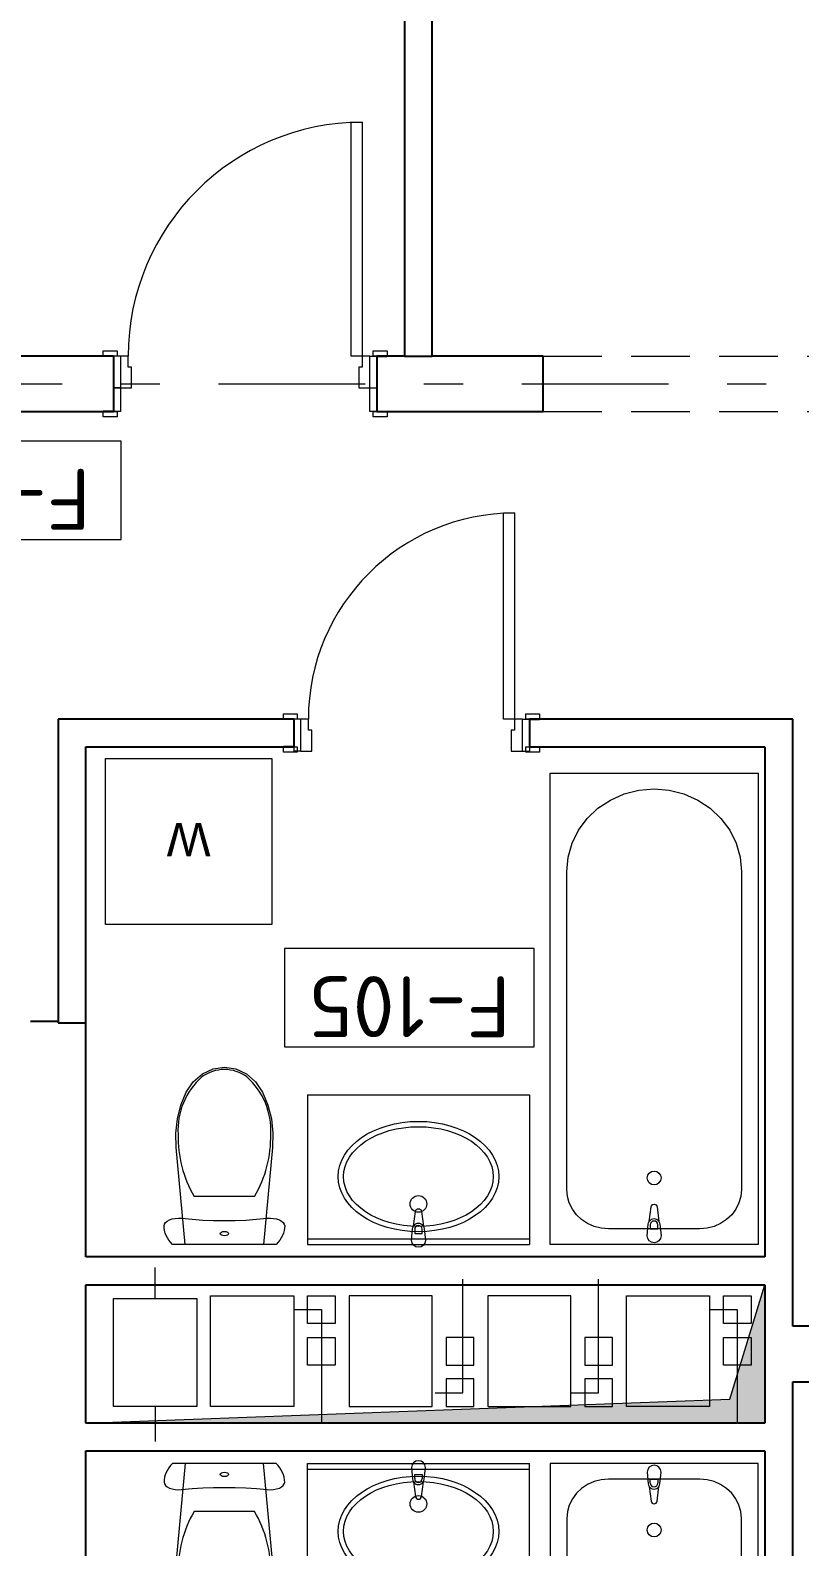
# Model space of a CAD drawing. Header units: millimetres. Extents: x 18162 to 3540582, y 72188 to 247925.
# Drawn here: x 364394 to 367169, y 86950 to 92421 of the extents above; entities that cross this region are included whole.
import ezdxf
from ezdxf.enums import TextEntityAlignment as Align

# ---------------------------------------------------------------- set-up
doc = ezdxf.new("R2010")
doc.units = ezdxf.units.MM
doc.header["$MEASUREMENT"] = 0
doc.set_wipeout_variables(frame=1)
for name, pattern in [('Double Dashed', [1093.611073, 529.166651, -211.666656, 141.111112, -211.666656]), ('Hidden Line', [317.5, 211.666667, -105.833333]), ('Wipeout_Contour', [1000, 0, -1000])]:
    doc.linetypes.add(name, pattern=pattern)
for name, color, linetype in [('Archicad Doors', 7, 'Continuous'), ('Archicad Zone Stamps', 7, 'Continuous'), ('Drawing & Figure', 7, 'Continuous'), ('Interior - Equipment', 7, 'Continuous'), ('Model Unit - Zone A', 7, 'Continuous'), ('Structural - Bearing', 7, 'Continuous'), ('Structural - Grid', 7, 'Continuous')]:
    doc.layers.add(name, color=color, linetype=linetype)
doc.styles.add('GENERATED_STYLE_1', font='arial.ttf')
doc.styles.add('GENERATED_STYLE_2', font='')
doc.styles.add('GENERATED_STYLE_3', font='', dxfattribs={"width": 0.8})
doc.styles.get('GENERATED_STYLE_2').set_extended_font_data('ISOCPEUR MON')
doc.styles.get('GENERATED_STYLE_3').set_extended_font_data('ISOCPEUR MON')

# ---------------------------------------------------------------- blocks, each defined once
blk = doc.blocks.new('АЦӨ_F-105_18_3', base_point=(365761.3, 88930.8))
at = {"layer": 'Archicad Zone Stamps', "color": 7, "linetype": 'Continuous', "lineweight": 5}
for p, q in [((366211.3, 89108.2), (365311.3, 89108.2)), ((365311.3, 89108.2), (365311.3, 88753.4)), ((366211.3, 88753.4), (366211.3, 89108.2)), ((365311.3, 88753.4), (366211.3, 88753.4))]:
    blk.add_line(p, q, dxfattribs=at)
at = {"layer": 'Archicad Zone Stamps', "color": 7, "lineweight": 5, "style": 'GENERATED_STYLE_2'}
for tag, p in [('DUMMY_861', (365399.1, 88788.9)), ('ROOM_NUMBER', (365761.3, 88788.9))]:
    blk.add_attdef(tag, text='', height=220, rotation=180, dxfattribs=at).set_placement(p, align=Align.TOP_CENTER)
blk = doc.blocks.new('Үүдний хэсэг_F-101_38_3', base_point=(363768.8, 89878))
at = {"layer": 'Archicad Zone Stamps', "color": 7, "linetype": 'Continuous', "lineweight": 5}
for p, q in [((364721.5, 90939.2), (363821.5, 90939.2)), ((363821.5, 90939.2), (363821.5, 90584.4)), ((364721.5, 90584.4), (364721.5, 90939.2)), ((363821.5, 90584.4), (364721.5, 90584.4))]:
    blk.add_line(p, q, dxfattribs=at)
at = {"layer": 'Archicad Zone Stamps', "color": 7, "lineweight": 5, "style": 'GENERATED_STYLE_2'}
for tag, p in [('DUMMY_861', (363931.2, 90619.9)), ('ROOM_NUMBER', (364271.5, 90619.9))]:
    blk.add_attdef(tag, text='', height=220, rotation=180, dxfattribs=at).set_placement(p, align=Align.TOP_CENTER)
blk = doc.blocks.new('Rectangular Door Opening 27[34]_3', base_point=(318570.5, 0))
at = {"layer": 'Archicad Doors', "color": 7, "linetype": 'Hidden Line', "lineweight": 13}
for p, q in [((366244, 91245.7), (368744, 91245.7)), ((366244, 91045.7), (366244, 91245.7)), ((368744, 91045.7), (368744, 91245.7)), ((366244, 91045.7), (368744, 91045.7))]:
    blk.add_line(p, q, dxfattribs=at)
blk = doc.blocks.new('Door 27[41]_3', base_point=(318570.5, 0))
at = {"layer": 'Archicad Doors', "color": 7, "linetype": 'Continuous', "lineweight": 13}
for p, q in [((365551, 91245.7), (365551, 92089.7)), ((365551, 92089.7), (365591, 92089.7)), ((365591, 92089.7), (365591, 91245.7)), ((364657, 91245.7), (364657, 91264.7)), ((364657, 91264.7), (364707, 91264.7)), ((364707, 91264.7), (364707, 91245.7)), ((365631, 91264.7), (365681, 91264.7)), ((365631, 91245.7), (365631, 91264.7)), ((365681, 91264.7), (365681, 91245.7)), ((364707, 91245.7), (364657, 91245.7)), ((364694, 91245.7), (364657, 91245.7)), ((364694, 91245.7), (364657, 91245.7)), ((364719, 91245.7), (364694, 91245.7)), ((364694, 91245.7), (364694, 91130.7)), ((364694, 91245.7), (364694, 91130.7)), ((364694, 91245.7), (364694, 91130.7)), ((364747, 91245.7), (364719, 91245.7)), ((364719, 91245.7), (364719, 91130.7)), ((364747, 91205.7), (364747, 91245.7)), ((364759, 91205.7), (364747, 91205.7)), ((364759, 91130.7), (364759, 91205.7)), ((365591, 91245.7), (365551, 91245.7)), ((365591, 91205.7), (365579, 91205.7)), ((365579, 91205.7), (365579, 91130.7)), ((365619, 91245.7), (365591, 91245.7)), ((365591, 91245.7), (365591, 91205.7)), ((365619, 91245.7), (365644, 91245.7)), ((365619, 91130.7), (365619, 91245.7)), ((365681, 91245.7), (365631, 91245.7)), ((365644, 91245.7), (365644, 91130.7)), ((365644, 91245.7), (365644, 91130.7)), ((365644, 91245.7), (365644, 91130.7)), ((365644, 91245.7), (365681, 91245.7)), ((365644, 91245.7), (365681, 91245.7)), ((364694, 91045.7), (364694, 91130.7)), ((364694, 91130.7), (364719, 91130.7)), ((364719, 91130.7), (364694, 91130.7)), ((364694, 91130.7), (364694, 91045.7)), ((364694, 91130.7), (364694, 91045.7)), ((364719, 91130.7), (364719, 91045.7)), ((364719, 91130.7), (364759, 91130.7)), ((365579, 91130.7), (365619, 91130.7)), ((365619, 91045.7), (365619, 91130.7)), ((365619, 91130.7), (365644, 91130.7)), ((365619, 91130.7), (365644, 91130.7)), ((365644, 91130.7), (365644, 91045.7)), ((365644, 91130.7), (365644, 91045.7)), ((365644, 91130.7), (365644, 91045.7)), ((364657, 91026.7), (364657, 91045.7)), ((364657, 91045.7), (364707, 91045.7)), ((364694, 91045.7), (364657, 91045.7)), ((364694, 91045.7), (364657, 91045.7)), ((364719, 91045.7), (364694, 91045.7)), ((364707, 91045.7), (364707, 91026.7)), ((365644, 91045.7), (365619, 91045.7)), ((365631, 91045.7), (365681, 91045.7)), ((365631, 91026.7), (365631, 91045.7)), ((365644, 91045.7), (365681, 91045.7)), ((365644, 91045.7), (365681, 91045.7)), ((365681, 91045.7), (365681, 91026.7)), ((364707, 91026.7), (364657, 91026.7)), ((365681, 91026.7), (365631, 91026.7))]:
    blk.add_line(p, q, dxfattribs=at)
blk.add_arc((365591, 91245.7), 844, 90, 180, dxfattribs=at)
blk = doc.blocks.new('Door 27[51]_3', base_point=(318570.5, 0))
at = {"layer": 'Archicad Doors', "color": 7, "linetype": 'Continuous', "lineweight": 13}
for p, q in [((366101, 89935.7), (366101, 90679.7)), ((366101, 90679.7), (366141, 90679.7)), ((366141, 90679.7), (366141, 89935.7)), ((365307, 89935.7), (365307, 89954.7)), ((365307, 89954.7), (365357, 89954.7)), ((365357, 89954.7), (365357, 89935.7)), ((366181, 89954.7), (366231, 89954.7)), ((366181, 89935.7), (366181, 89954.7)), ((366231, 89954.7), (366231, 89935.7)), ((365357, 89935.7), (365307, 89935.7)), ((365344, 89935.7), (365307, 89935.7)), ((365344, 89935.7), (365307, 89935.7)), ((365369, 89935.7), (365344, 89935.7)), ((365344, 89935.7), (365344, 89820.7)), ((365344, 89935.7), (365344, 89835.7)), ((365344, 89935.7), (365344, 89835.7)), ((365397, 89935.7), (365369, 89935.7)), ((365369, 89935.7), (365369, 89820.7)), ((365397, 89895.7), (365397, 89935.7)), ((365409, 89895.7), (365397, 89895.7)), ((365409, 89820.7), (365409, 89895.7)), ((366141, 89935.7), (366101, 89935.7)), ((366141, 89895.7), (366129, 89895.7)), ((366129, 89895.7), (366129, 89820.7)), ((366169, 89935.7), (366141, 89935.7)), ((366141, 89935.7), (366141, 89895.7)), ((366169, 89935.7), (366194, 89935.7)), ((366169, 89820.7), (366169, 89935.7)), ((366231, 89935.7), (366181, 89935.7)), ((366194, 89935.7), (366194, 89820.7)), ((366194, 89935.7), (366194, 89835.7)), ((366194, 89935.7), (366194, 89835.7)), ((366194, 89935.7), (366231, 89935.7)), ((366194, 89935.7), (366231, 89935.7)), ((365307, 89816.7), (365307, 89835.7)), ((365307, 89835.7), (365357, 89835.7)), ((365344, 89835.7), (365307, 89835.7)), ((365344, 89835.7), (365307, 89835.7)), ((365357, 89835.7), (365357, 89816.7)), ((366181, 89835.7), (366231, 89835.7)), ((366181, 89816.7), (366181, 89835.7)), ((366194, 89835.7), (366231, 89835.7)), ((366194, 89835.7), (366231, 89835.7)), ((366231, 89835.7), (366231, 89816.7)), ((365357, 89816.7), (365307, 89816.7)), ((365369, 89820.7), (365344, 89820.7)), ((365369, 89820.7), (365409, 89820.7)), ((366129, 89820.7), (366169, 89820.7)), ((366169, 89820.7), (366194, 89820.7)), ((366231, 89816.7), (366181, 89816.7))]:
    blk.add_line(p, q, dxfattribs=at)
blk.add_arc((366141, 89935.7), 744, 90, 180, dxfattribs=at)
blk = doc.blocks.new('Basin Cabinet 27[36]_3', base_point=(365394, 88580.7))
at = {"layer": 'Interior - Equipment', "color": 7, "linetype": 'Continuous', "lineweight": 5}
for p, q in [((365394, 88580.7), (366194, 88580.7)), ((365394, 88580.7), (365394, 88040.7)), ((366194, 88580.7), (366194, 88040.7)), ((365780.4, 88095.5), (365780.4, 88080.6)), ((365780.4, 88080.6), (365807.6, 88080.6)), ((365807.6, 88080.6), (365807.6, 88095.5)), ((365394, 88060.7), (366194, 88060.7)), ((365394, 88040.7), (366194, 88040.7))]:
    blk.add_line(p, q, dxfattribs=at)
at = {"layer": 'Interior - Equipment', "color": 7, "linetype": 'Continuous', "lineweight": 5, "flags": 128}
blk.add_lwpolyline([(365769, 88055.7), (365773, 88097.6, -0.12102), (365776.2, 88107.1), (365782.9, 88160.1, -0.882566), (365805.1, 88160.1), (365811.7, 88107.1, -0.12102), (365815, 88097.6), (365819, 88055.7, -1)], format="xyb", close=True, dxfattribs=at)
at = {"layer": 'Interior - Equipment', "color": 7, "linetype": 'Continuous', "lineweight": 5}
blk.add_circle((365794, 88186.9), 30, dxfattribs=at)
for centre, radius, start, end in [((365794, 88095.7), 21.1, 32.771, 147.229), ((365794, 88095.5), 13.6, 0, 180)]:
    blk.add_arc(centre, radius, start, end, dxfattribs=at)
for major_axis, ratio in [((290, 0), 0.686667), ((270, 0), 0.666667)]:
    blk.add_ellipse((365794, 88285.7), major_axis=major_axis, ratio=ratio, dxfattribs=at)
blk = doc.blocks.new('Bathtub 27[37]_3', base_point=(367019, 88040.7))
at = {"layer": 'Interior - Equipment', "color": 7, "linetype": 'Continuous', "lineweight": 5}
for p, q in [((366630.4, 88111.8), (366630.4, 88096.9)), ((366630.4, 88096.9), (366657.6, 88096.9)), ((366657.6, 88096.9), (366657.6, 88111.8))]:
    blk.add_line(p, q, dxfattribs=at)
at = {"layer": 'Interior - Equipment', "color": 7, "linetype": 'Continuous', "lineweight": 5, "flags": 128}
for points in [[(366269, 88040.7), (366269, 89740.7), (367019, 89740.7), (367019, 88040.7)], [(366959, 88239), (366956.7, 88214.4), (366949.9, 88190.6), (366938.9, 88168.2), (366923.9, 88147.9), (366905.4, 88130.5), (366884, 88116.3), (366860.3, 88105.9), (366835, 88099.5), (366809, 88097.3), (366479, 88097.3), (366452.9, 88099.5), (366427.7, 88105.9), (366404, 88116.3), (366382.6, 88130.5), (366364.1, 88147.9), (366349.1, 88168.2), (366338, 88190.6), (366331.3, 88214.4), (366329, 88239), (366329, 89386.5), (366333.8, 89438.2), (366348, 89488.3), (366371.2, 89535.3), (366402.7, 89577.7), (366441.5, 89614.4), (366486.5, 89644.1), (366536.2, 89666.1), (366589.3, 89679.5), (366644, 89684), (366698.7, 89679.5), (366751.7, 89666.1), (366801.5, 89644.1), (366846.5, 89614.4), (366885.3, 89577.7), (366916.8, 89535.3), (366940, 89488.3), (366954.2, 89438.2), (366959, 89386.5)]]:
    blk.add_lwpolyline(points, close=True, dxfattribs=at)
blk.add_lwpolyline([(366619, 88072), (366623, 88113.9, -0.12102), (366626.2, 88123.5), (366632.9, 88176.4, -0.882566), (366655.1, 88176.4), (366661.7, 88123.5, -0.12102), (366665, 88113.9), (366669, 88072, -1)], format="xyb", close=True, dxfattribs=at)
at = {"layer": 'Interior - Equipment', "color": 7, "linetype": 'Continuous', "lineweight": 5}
blk.add_circle((366644, 88280.7), 25, dxfattribs=at)
for centre, radius, start, end in [((366644, 88112), 21.1, 32.771, 147.229), ((366644, 88111.8), 13.6, 0, 180)]:
    blk.add_arc(centre, radius, start, end, dxfattribs=at)
blk = doc.blocks.new('WC 27[38]_3', base_point=(365094, 88040.7))
at = {"layer": 'Interior - Equipment', "color": 7, "linetype": 'Continuous', "lineweight": 5}
for p, q in [((365094, 88213.7), (364985, 88213.7)), ((365202.9, 88213.7), (365094, 88213.7))]:
    blk.add_line(p, q, dxfattribs=at)
at = {"layer": 'Interior - Equipment', "color": 7, "linetype": 'Continuous', "lineweight": 5, "flags": 128}
for points in [[(364924.6, 88494.1), (364937, 88543.8), (364956, 88590.8), (364981.6, 88628), (365014.6, 88656.5), (365052.9, 88674.5), (365094, 88680.7), (365135, 88674.5), (365173.3, 88656.5), (365206.4, 88628), (365232, 88590.8), (365251, 88543.8), (365263.4, 88494.1), (365268.9, 88442.8), (365267.3, 88391.1), (365235, 88040.7), (364953, 88040.7), (364920.6, 88391.1), (364919.1, 88442.8)], [(364907.2, 88040.7), (364900.1, 88048.6), (364893.9, 88056.7), (364888.6, 88065), (364884.3, 88073.4), (364880.9, 88082), (364878.4, 88090.7), (364877, 88099.4), (364876.5, 88108.1), (364877.8, 88114.2), (364881.5, 88119.9), (364887.6, 88125.1), (364895.8, 88129.5), (364905.5, 88132.8), (364916.4, 88134.9), (364927.9, 88135.7), (364939.5, 88135.1), (364977.8, 88131.6), (365016.3, 88129), (365055.1, 88127.5), (365094, 88127), (365132.8, 88127.5), (365171.6, 88129), (365210.2, 88131.6), (365248.5, 88135.1), (365260, 88135.7), (365271.5, 88134.9), (365282.4, 88132.8), (365292.2, 88129.5), (365300.3, 88125.1), (365306.4, 88119.9), (365310.2, 88114.2), (365311.5, 88108.1), (365311, 88099.4), (365309.5, 88090.7), (365307.1, 88082), (365303.7, 88073.4), (365299.3, 88065), (365294, 88056.7), (365287.8, 88048.6), (365280.7, 88040.7)]]:
    blk.add_lwpolyline(points, close=True, dxfattribs=at)
at = {"layer": 'Interior - Equipment', "color": 7, "linetype": 'Continuous', "lineweight": 5}
for centre, major_axis, start_param, end_param in [((365183.4, 88453), (0, 257.1), 0.725939, 1.626528), ((365094.8, 88533.4), (0, 138.6), 0.005861, 0.632505), ((365093.2, 88533.4), (0, 138.6), 5.650681, 6.277324), ((365004.5, 88453), (0, 257.1), 4.656662, 5.55725), ((365352.1, 88428.6), (0, 425.5), 1.547181, 2.100201), ((364835.9, 88428.6), (0, 425.5), 4.182987, 4.736007)]:
    blk.add_ellipse(centre, major_axis=major_axis, ratio=0.999377, start_param=start_param, end_param=end_param, dxfattribs=at)
blk.add_ellipse((365094, 88080), major_axis=(15, 0), ratio=0.524717, dxfattribs=at)
blk = doc.blocks.new('Washer 27[39]_3', base_point=(364965.2, 89194.5))
at = {"layer": 'Interior - Equipment', "color": 7, "linetype": 'Continuous', "lineweight": 5, "flags": 128}
blk.add_lwpolyline([(364665.2, 89194.5), (364665.2, 89794.5), (365265.2, 89794.5), (365265.2, 89194.5)], close=True, dxfattribs=at)
at = {"layer": 'Interior - Equipment', "color": 7, "lineweight": 5, "style": 'GENERATED_STYLE_1'}
blk.add_attdef('stDisplayText', text='', height=120, rotation=180, dxfattribs=at).set_placement((364965.2, 89501.3), align=Align.MIDDLE_CENTER)
blk = doc.blocks.new('Basin Cabinet 27[46]_3', base_point=(365394, 86710.7))
at = {"layer": 'Interior - Equipment', "color": 7, "linetype": 'Continuous', "lineweight": 5}
for p, q in [((365394, 87250.7), (366194, 87250.7)), ((365394, 86710.7), (365394, 87250.7)), ((365394, 87230.7), (366194, 87230.7)), ((365780.4, 87195.9), (365780.4, 87210.8)), ((365780.4, 87210.8), (365807.6, 87210.8)), ((365807.6, 87210.8), (365807.6, 87195.9)), ((366194, 86710.7), (366194, 87250.7)), ((365394, 86710.7), (366194, 86710.7))]:
    blk.add_line(p, q, dxfattribs=at)
at = {"layer": 'Interior - Equipment', "color": 7, "linetype": 'Continuous', "lineweight": 5, "flags": 128}
blk.add_lwpolyline([(365769, 87235.7), (365773, 87193.7, 0.12102), (365776.2, 87184.2), (365782.9, 87131.3, 0.882566), (365805.1, 87131.3), (365811.7, 87184.2, 0.12102), (365815, 87193.7), (365819, 87235.7, 1)], format="xyb", close=True, dxfattribs=at)
at = {"layer": 'Interior - Equipment', "color": 7, "linetype": 'Continuous', "lineweight": 5}
blk.add_circle((365794, 87104.5), 30, dxfattribs=at)
for centre, radius, start, end in [((365794, 87195.6), 21.1, 212.771, 327.229), ((365794, 87195.9), 13.6, 180, 0)]:
    blk.add_arc(centre, radius, start, end, dxfattribs=at)
for major_axis, ratio in [((290, 0), 0.686667), ((270, 0), 0.666667)]:
    blk.add_ellipse((365794, 87005.7), major_axis=major_axis, ratio=ratio, dxfattribs=at)
blk = doc.blocks.new('Bathtub 27[47]_3', base_point=(367019, 87250.7))
at = {"layer": 'Interior - Equipment', "color": 7, "linetype": 'Continuous', "lineweight": 5}
for p, q in [((366630.4, 87179.6), (366630.4, 87194.5)), ((366630.4, 87194.5), (366657.6, 87194.5)), ((366657.6, 87194.5), (366657.6, 87179.6))]:
    blk.add_line(p, q, dxfattribs=at)
at = {"layer": 'Interior - Equipment', "color": 7, "linetype": 'Continuous', "lineweight": 5, "flags": 128}
for points in [[(366269, 87250.7), (366269, 85550.7), (367019, 85550.7), (367019, 87250.7)], [(366959, 87052.3), (366956.7, 87076.9), (366949.9, 87100.8), (366938.9, 87123.2), (366923.9, 87143.4), (366905.4, 87160.9), (366884, 87175), (366860.3, 87185.5), (366835, 87191.9), (366809, 87194), (366479, 87194), (366452.9, 87191.9), (366427.7, 87185.5), (366404, 87175), (366382.6, 87160.9), (366364.1, 87143.4), (366349.1, 87123.2), (366338, 87100.8), (366331.3, 87076.9), (366329, 87052.3), (366329, 85904.8), (366333.8, 85853.2), (366348, 85803.1), (366371.2, 85756.1), (366402.7, 85713.6), (366441.5, 85676.9), (366486.5, 85647.2), (366536.2, 85625.3), (366589.3, 85611.9), (366644, 85607.3), (366698.7, 85611.9), (366751.7, 85625.3), (366801.5, 85647.2), (366846.5, 85676.9), (366885.3, 85713.6), (366916.8, 85756.1), (366940, 85803.1), (366954.2, 85853.2), (366959, 85904.8)]]:
    blk.add_lwpolyline(points, close=True, dxfattribs=at)
blk.add_lwpolyline([(366619, 87219.4), (366623, 87177.4, 0.12102), (366626.2, 87167.9), (366632.9, 87115, 0.882566), (366655.1, 87115), (366661.7, 87167.9, 0.12102), (366665, 87177.4), (366669, 87219.4, 1)], format="xyb", close=True, dxfattribs=at)
at = {"layer": 'Interior - Equipment', "color": 7, "linetype": 'Continuous', "lineweight": 5}
blk.add_circle((366644, 87010.7), 25, dxfattribs=at)
for centre, radius, start, end in [((366644, 87179.3), 21.1, 212.771, 327.229), ((366644, 87179.6), 13.6, 180, 0)]:
    blk.add_arc(centre, radius, start, end, dxfattribs=at)
blk = doc.blocks.new('WC 27[48]_3', base_point=(365094, 87250.7))
at = {"layer": 'Interior - Equipment', "color": 7, "linetype": 'Continuous', "lineweight": 5}
for p, q in [((365094, 87077.6), (364985, 87077.6)), ((365202.9, 87077.6), (365094, 87077.6))]:
    blk.add_line(p, q, dxfattribs=at)
at = {"layer": 'Interior - Equipment', "color": 7, "linetype": 'Continuous', "lineweight": 5, "flags": 128}
for points in [[(364907.2, 87250.7), (364900.1, 87242.8), (364893.9, 87234.6), (364888.6, 87226.4), (364884.3, 87217.9), (364880.9, 87209.3), (364878.4, 87200.7), (364877, 87192), (364876.5, 87183.2), (364877.8, 87177.2), (364881.5, 87171.4), (364887.6, 87166.2), (364895.8, 87161.9), (364905.5, 87158.6), (364916.4, 87156.5), (364927.9, 87155.7), (364939.5, 87156.2), (364977.8, 87159.8), (365016.3, 87162.3), (365055.1, 87163.9), (365094, 87164.4), (365132.8, 87163.9), (365171.6, 87162.3), (365210.2, 87159.8), (365248.5, 87156.2), (365260, 87155.7), (365271.5, 87156.5), (365282.4, 87158.6), (365292.2, 87161.9), (365300.3, 87166.2), (365306.4, 87171.4), (365310.2, 87177.2), (365311.5, 87183.2), (365311, 87192), (365309.5, 87200.7), (365307.1, 87209.3), (365303.7, 87217.9), (365299.3, 87226.4), (365294, 87234.6), (365287.8, 87242.8), (365280.7, 87250.7)], [(364924.6, 86797.2), (364937, 86747.5), (364956, 86700.6), (364981.6, 86663.4), (365014.6, 86634.8), (365052.9, 86616.9), (365094, 86610.7), (365135, 86616.9), (365173.3, 86634.8), (365206.4, 86663.4), (365232, 86700.6), (365251, 86747.5), (365263.4, 86797.2), (365268.9, 86848.6), (365267.3, 86900.3), (365235, 87250.7), (364953, 87250.7), (364920.6, 86900.3), (364919.1, 86848.6)]]:
    blk.add_lwpolyline(points, close=True, dxfattribs=at)
at = {"layer": 'Interior - Equipment', "color": 7, "linetype": 'Continuous', "lineweight": 5}
blk.add_ellipse((365094, 87211.3), major_axis=(15, 0), ratio=0.524717, dxfattribs=at)
for centre, major_axis, start_param, end_param in [((365352.1, 86862.7), (0, 425.5), 1.041392, 1.594412), ((364835.9, 86862.7), (0, 425.5), 4.688771, 5.241791), ((365183.4, 86838.4), (0, 257.1), 1.515065, 2.415654), ((365004.5, 86838.4), (0, 257.1), 3.867528, 4.768116), ((365094.8, 86757.9), (0, 138.6), 2.509088, 3.135732), ((365093.2, 86757.9), (0, 138.6), 3.147454, 3.774097)]:
    blk.add_ellipse(centre, major_axis=major_axis, ratio=0.999377, start_param=start_param, end_param=end_param, dxfattribs=at)
blk = doc.blocks.new('Standard grid marker[170]_3', base_point=(336732.8, 91145.7))
at = {"layer": 'Structural - Grid', "color": 13, "linetype": 'Double Dashed', "lineweight": 13}
blk.add_line((337732.8, 91145.7), (372294.9, 91145.7), dxfattribs=at)
at = {"layer": 'Structural - Grid', "color": 13, "lineweight": 13, "style": 'GENERATED_STYLE_3'}
blk.add_attdef('AC_MarkerText_1', text='', height=250, rotation=180, dxfattribs=at).set_placement((373594.9, 91020.7), align=Align.TOP_CENTER)

msp = doc.modelspace()

# ---------------------------------------------------------------- hatches: boundary and pattern name
at = {"layer": 'Drawing & Figure', "linetype": 'Continuous', "lineweight": 13}
msp.add_hatch(color=7, dxfattribs=at).paths.add_polyline_path([(366917.1, 87482.7), (367044, 87895.7), (367044, 87395.7), (364594, 87395.7)])

# ---------------------------------------------------------------- linework, layer by layer
at = {"layer": 'Drawing & Figure', "color": 7, "linetype": 'Continuous', "lineweight": 13, "flags": 128}
msp.add_lwpolyline([(366917.1, 87482.7), (367044, 87895.7), (367044, 87395.7), (364594, 87395.7)], close=True, dxfattribs=at)
at = {"layer": 'Structural - Bearing', "color": 7, "linetype": 'Continuous', "lineweight": 13, "flags": 128}
msp.add_lwpolyline([(364594, 87895.7), (367044, 87895.7), (367044, 87395.7), (364594, 87395.7)], close=True, dxfattribs=at)
at = {"layer": 'Structural - Grid', "color": 7, "linetype": 'Continuous', "lineweight": 5}
for points in [[(364994, 87455.7), (364694, 87455.7), (364694, 87845.7), (364994, 87845.7)], [(365344, 87455.7), (365044, 87455.7), (365044, 87855.7), (365344, 87855.7)], [(365494, 87755.7), (365394, 87755.7), (365394, 87855.7), (365494, 87855.7)], [(365844, 87855.7), (365544, 87855.7), (365544, 87455.7), (365844, 87455.7)], [(366344, 87855.7), (366044, 87855.7), (366044, 87455.7), (366344, 87455.7)], [(366844, 87455.7), (366544, 87455.7), (366544, 87855.7), (366844, 87855.7)], [(366994, 87755.7), (366894, 87755.7), (366894, 87855.7), (366994, 87855.7)], [(365494, 87605.7), (365394, 87605.7), (365394, 87705.7), (365494, 87705.7)], [(365994, 87705.7), (365894, 87705.7), (365894, 87605.7), (365994, 87605.7)], [(366494, 87705.7), (366394, 87705.7), (366394, 87605.7), (366494, 87605.7)], [(366994, 87605.7), (366894, 87605.7), (366894, 87705.7), (366994, 87705.7)], [(365994, 87555.7), (365894, 87555.7), (365894, 87455.7), (365994, 87455.7)], [(366494, 87555.7), (366394, 87555.7), (366394, 87455.7), (366494, 87455.7)]]:
    msp.add_lwpolyline(points, close=True, dxfattribs=at)

# ---------------------------------------------------------------- block references
at = {"layer": 'Interior - Equipment', "color": 7, "linetype": 'Continuous', "lineweight": 5}
msp.add_blockref('Washer 27[39]_3', (364965.2, 89194.5), dxfattribs=at).add_auto_attribs({'stDisplayText': 'W'})
for name, p in [('WC 27[38]_3', (365094, 88040.7)), ('Basin Cabinet 27[36]_3', (365394, 88580.7)), ('Basin Cabinet 27[46]_3', (365394, 86710.7)), ('WC 27[48]_3', (365094, 87250.7))]:
    msp.add_blockref(name, p, dxfattribs=at)
at = {"layer": 'Model Unit - Zone A', "color": 7, "linetype": 'Continuous', "lineweight": 5}
for name, p, values in [('Үүдний хэсэг_F-101_38_3', (363768.8, 89878), {'ROOM_NUMBER': 'F-101'}), ('АЦӨ_F-105_18_3', (365761.3, 88930.8), {'ROOM_NUMBER': 'F-105'})]:
    msp.add_blockref(name, p, dxfattribs=at).add_auto_attribs(values)

# ---------------------------------------------------------------- wipeouts: each hides what was drawn before it
at = {"color": 254, "linetype": 'Wipeout_Contour', "lineweight": 0, "ltscale": 1500443.747073153}
msp.add_wipeout([(363044, 91245.7), (363044, 91045.7), (364694, 91045.7), (364694, 91245.7)], dxfattribs=at).dxf.layer = 'Structural - Bearing'
at = {"color": 254, "linetype": 'Wipeout_Contour', "lineweight": 0, "ltscale": 1508496.162224064}
msp.add_wipeout([(365644, 91245.7), (365644, 91045.7), (366244, 91045.7), (366244, 91245.7)], dxfattribs=at).dxf.layer = 'Structural - Bearing'
at = {"color": 254, "linetype": 'Wipeout_Contour', "lineweight": 0, "ltscale": 1126325.986163292}
msp.add_wipeout([(364594, 89835.7), (364494, 89935.7), (364494, 89835.7)], dxfattribs=at).dxf.layer = 'Structural - Bearing'
at = {"color": 254, "linetype": 'Wipeout_Contour', "lineweight": 0, "ltscale": 1133779.088803933}
msp.add_wipeout([(367044, 89835.7), (367144, 89935.7), (367044, 89935.7)], dxfattribs=at).dxf.layer = 'Structural - Bearing'
at = {"color": 254, "linetype": 'Wipeout_Contour', "lineweight": 0, "ltscale": 1125353.664286222}
msp.add_wipeout([(364394, 88845.7), (364394, 88645.7), (364594, 88845.7)], dxfattribs=at).dxf.layer = 'Structural - Bearing'
at = {"color": 254, "linetype": 'Wipeout_Contour', "lineweight": 0, "ltscale": 1514122.658251349}
msp.add_wipeout([(369344, 87745.7), (367144, 87745.7), (367144, 87545.7), (369344, 87545.7)], dxfattribs=at).dxf.layer = 'Structural - Bearing'

# ---------------------------------------------------------------- next in the draw order: linework, layer by layer
at = {"layer": 'Structural - Bearing', "color": 7, "linetype": 'Continuous', "lineweight": 25}
for p, q in [((364694, 91245.7), (364657, 91245.7)), ((364694, 91245.7), (364694, 91130.7)), ((365644, 91245.7), (365681, 91245.7)), ((365644, 91245.7), (365644, 91130.7)), ((366244, 91045.7), (366244, 91245.7)), ((364694, 91130.7), (364694, 91045.7)), ((365644, 91130.7), (365644, 91045.7)), ((364694, 91045.7), (364657, 91045.7)), ((365644, 91045.7), (365681, 91045.7))]:
    msp.add_line(p, q, dxfattribs=at)
at = {"layer": 'Structural - Bearing', "color": 7, "linetype": 'Continuous', "lineweight": 25, "flags": 128}
for points in [[(364694, 91245.7), (363044, 91245.7)], [(366244, 91245.7), (365644, 91245.7)], [(363044, 91045.7), (364694, 91045.7)], [(365644, 91045.7), (366244, 91045.7)], [(369344, 87745.7), (367144, 87745.7)], [(367144, 87545.7), (369344, 87545.7)]]:
    msp.add_lwpolyline(points, dxfattribs=at)

# ---------------------------------------------------------------- next in the draw order: block references
at = {"layer": 'Archicad Doors', "color": 7, "linetype": 'Continuous', "lineweight": 13}
msp.add_blockref('Door 27[41]_3', (318570.5, 0), dxfattribs=at)
at = {"layer": 'Archicad Doors', "color": 7, "linetype": 'Hidden Line', "lineweight": 13}
msp.add_blockref('Rectangular Door Opening 27[34]_3', (318570.5, 0), dxfattribs=at)

# ---------------------------------------------------------------- next in the draw order: wipeouts: each hides what was drawn before it
at = {"color": 254, "linetype": 'Wipeout_Contour', "lineweight": 0, "ltscale": 1503498.842285347}
msp.add_wipeout([(364594, 89835.7), (365344, 89835.7), (365344, 89935.7), (364594, 89935.7)], dxfattribs=at).dxf.layer = 'Structural - Bearing'
at = {"color": 254, "linetype": 'Wipeout_Contour', "lineweight": 0, "ltscale": 1125499.466122034}
msp.add_wipeout([(364394, 88645.7), (364594, 88645.7), (364594, 88845.7)], dxfattribs=at).dxf.layer = 'Structural - Bearing'

# ---------------------------------------------------------------- next in the draw order: linework, layer by layer
at = {"layer": 'Structural - Bearing', "color": 7, "linetype": 'Continuous', "lineweight": 25}
for p, q in [((365344, 89935.7), (365307, 89935.7)), ((365344, 89935.7), (365344, 89835.7)), ((365344, 89835.7), (365307, 89835.7))]:
    msp.add_line(p, q, dxfattribs=at)
at = {"layer": 'Structural - Bearing', "color": 7, "linetype": 'Continuous', "lineweight": 25, "flags": 128}
msp.add_lwpolyline([(364594, 88845.7), (364394, 88845.7)], dxfattribs=at)

# ---------------------------------------------------------------- next in the draw order: wipeouts: each hides what was drawn before it
at = {"color": 254, "linetype": 'Wipeout_Contour', "lineweight": 0, "ltscale": 1510646.051467759}
msp.add_wipeout([(365844, 91245.7), (365844, 96545.7), (365744, 96545.7), (365744, 91245.7)], dxfattribs=at).dxf.layer = 'Structural - Bearing'
at = {"color": 254, "linetype": 'Wipeout_Contour', "lineweight": 0, "ltscale": 1126446.286756724}
msp.add_wipeout([(364594, 89935.7), (364494, 89935.7), (364594, 89835.7)], dxfattribs=at).dxf.layer = 'Structural - Bearing'
at = {"color": 254, "linetype": 'Wipeout_Contour', "lineweight": 0, "ltscale": 1510734.909142474}
msp.add_wipeout([(367044, 89835.7), (367044, 87770.7), (367144, 87770.7), (367144, 89835.7)], dxfattribs=at).dxf.layer = 'Structural - Bearing'
at = {"color": 254, "linetype": 'Wipeout_Contour', "lineweight": 0, "ltscale": 1499538.95990422}
msp.add_wipeout([(364594, 86645.7), (364594, 88645.7), (364394, 88645.7), (364394, 86645.7)], dxfattribs=at).dxf.layer = 'Structural - Bearing'

# ---------------------------------------------------------------- next in the draw order: linework, layer by layer
at = {"layer": 'Structural - Bearing', "color": 7, "linetype": 'Continuous', "lineweight": 25, "flags": 128}
for points in [[(365744, 96545.7), (365744, 91245.7)], [(365844, 91245.7), (365844, 96545.7)], [(365744, 91245.7), (365844, 91245.7)], [(364494, 89935.7), (364494, 89835.7)], [(365344, 89935.7), (364494, 89935.7)], [(364594, 89835.7), (365344, 89835.7)], [(364594, 87995.7), (364594, 88845.7)], [(364594, 87395.7), (364594, 87895.7)], [(367044, 87895.7), (367044, 87770.7)], [(364594, 86645.7), (364594, 87295.7)]]:
    msp.add_lwpolyline(points, dxfattribs=at)

# ---------------------------------------------------------------- next in the draw order: block references
at = {"layer": 'Interior - Equipment', "color": 7, "linetype": 'Continuous', "lineweight": 5}
msp.add_blockref('Bathtub 27[37]_3', (367019, 88040.7), dxfattribs=at)
at = {"layer": 'Structural - Grid', "color": 13, "linetype": 'Continuous', "lineweight": 13}
msp.add_blockref('Standard grid marker[170]_3', (336732.8, 91145.7), dxfattribs=at)

# ---------------------------------------------------------------- next in the draw order: wipeouts: each hides what was drawn before it
at = {"color": 254, "linetype": 'Wipeout_Contour', "lineweight": 0, "ltscale": 1133851.227151081}
msp.add_wipeout([(367044, 89835.7), (367144, 89835.7), (367144, 89935.7)], dxfattribs=at).dxf.layer = 'Structural - Bearing'
at = {"color": 254, "linetype": 'Wipeout_Contour', "lineweight": 0, "ltscale": 1499888.63885744}
msp.add_wipeout([(364244, 88845.7), (364244, 88645.7), (364394, 88645.7), (364394, 88845.7)], dxfattribs=at).dxf.layer = 'Structural - Bearing'

# ---------------------------------------------------------------- next in the draw order: linework, layer by layer
at = {"layer": 'Structural - Bearing', "color": 7, "linetype": 'Continuous', "lineweight": 25, "flags": 128}
for points in [[(367144, 89935.7), (367044, 89935.7)], [(367144, 87770.7), (367144, 89935.7)], [(367044, 89835.7), (367044, 87995.7)]]:
    msp.add_lwpolyline(points, dxfattribs=at)

# ---------------------------------------------------------------- next in the draw order: wipeouts: each hides what was drawn before it
at = {"color": 254, "linetype": 'Wipeout_Contour', "lineweight": 0, "ltscale": 1501326.719239927}
msp.add_wipeout([(364494, 89835.7), (364494, 88840.9), (364594, 88840.9), (364594, 89835.7)], dxfattribs=at).dxf.layer = 'Structural - Bearing'

# ---------------------------------------------------------------- next in the draw order: linework, layer by layer
at = {"layer": 'Structural - Bearing', "color": 7, "linetype": 'Continuous', "lineweight": 25, "flags": 128}
for points in [[(364494, 89835.7), (364494, 88840.9)], [(364594, 88840.9), (364594, 89835.7)], [(364494, 88840.9), (364594, 88840.9)]]:
    msp.add_lwpolyline(points, dxfattribs=at)

# ---------------------------------------------------------------- next in the draw order: wipeouts: each hides what was drawn before it
at = {"color": 254, "linetype": 'Wipeout_Contour', "lineweight": 0, "ltscale": 1509908.18454318}
msp.add_wipeout([(366194, 89935.7), (366194, 89835.7), (367044, 89835.7), (367044, 89935.7)], dxfattribs=at).dxf.layer = 'Structural - Bearing'
at = {"color": 254, "linetype": 'Wipeout_Contour', "lineweight": 0, "ltscale": 1504968.032941062}
msp.add_wipeout([(367044, 87995.7), (364594, 87995.7), (364594, 87895.7), (367044, 87895.7)], dxfattribs=at).dxf.layer = 'Structural - Bearing'
at = {"color": 254, "linetype": 'Wipeout_Contour', "lineweight": 0, "ltscale": 1508700.622720868}
msp.add_wipeout([(367144, 85455.7), (367144, 87770.7), (367044, 87770.7), (367044, 85455.7)], dxfattribs=at).dxf.layer = 'Structural - Bearing'

# ---------------------------------------------------------------- next in the draw order: linework, layer by layer
at = {"layer": 'Structural - Bearing', "color": 7, "linetype": 'Continuous', "lineweight": 25}
for p, q in [((366194, 89935.7), (366231, 89935.7)), ((366194, 89935.7), (366194, 89835.7)), ((366194, 89835.7), (366231, 89835.7))]:
    msp.add_line(p, q, dxfattribs=at)
at = {"layer": 'Structural - Bearing', "color": 7, "linetype": 'Continuous', "lineweight": 25, "flags": 128}
for points in [[(367044, 89935.7), (366194, 89935.7)], [(366194, 89835.7), (367044, 89835.7)], [(367044, 87995.7), (364594, 87995.7)], [(364594, 87895.7), (367044, 87895.7)], [(367044, 87770.7), (367044, 87395.7)], [(367144, 87745.7), (367144, 87770.7)], [(367144, 85355.7), (367144, 87545.7)], [(367044, 87295.7), (367044, 85455.7)]]:
    msp.add_lwpolyline(points, dxfattribs=at)
at = {"layer": 'Structural - Grid', "color": 7, "linetype": 'Continuous', "lineweight": 5}
for points in [[(364844, 87845.7), (364844, 87957.2)], [(365854.4, 87505.7), (365954.4, 87505.7), (365954.4, 87915.7)], [(366344, 87505.7), (366444, 87505.7), (366444, 87915.7)]]:
    msp.add_lwpolyline(points, dxfattribs=at)

# ---------------------------------------------------------------- next in the draw order: block references
at = {"layer": 'Archicad Doors', "color": 7, "linetype": 'Continuous', "lineweight": 13}
msp.add_blockref('Door 27[51]_3', (318570.5, 0), dxfattribs=at)
at = {"layer": 'Interior - Equipment', "color": 7, "linetype": 'Continuous', "lineweight": 5}
msp.add_blockref('Bathtub 27[47]_3', (367019, 87250.7), dxfattribs=at)

# ---------------------------------------------------------------- next in the draw order: wipeouts: each hides what was drawn before it
at = {"color": 254, "linetype": 'Wipeout_Contour', "lineweight": 0, "ltscale": 1504408.842843543}
msp.add_wipeout([(367044, 87395.7), (364594, 87395.7), (364594, 87295.7), (367044, 87295.7)], dxfattribs=at).dxf.layer = 'Structural - Bearing'

# ---------------------------------------------------------------- next in the draw order: linework, layer by layer
at = {"layer": 'Structural - Bearing', "color": 7, "linetype": 'Continuous', "lineweight": 25, "flags": 128}
for points in [[(367044, 87395.7), (364594, 87395.7)], [(364594, 87295.7), (367044, 87295.7)]]:
    msp.add_lwpolyline(points, dxfattribs=at)
at = {"layer": 'Structural - Grid', "color": 7, "linetype": 'Continuous', "lineweight": 5}
for points in [[(365344, 87805.7), (365444, 87805.7), (365444, 87395.7)], [(366844, 87805.7), (366944, 87805.7), (366944, 87395.7)], [(364844, 87455.7), (364844, 87330)]]:
    msp.add_lwpolyline(points, dxfattribs=at)

doc.saveas('drawing.dxf')
